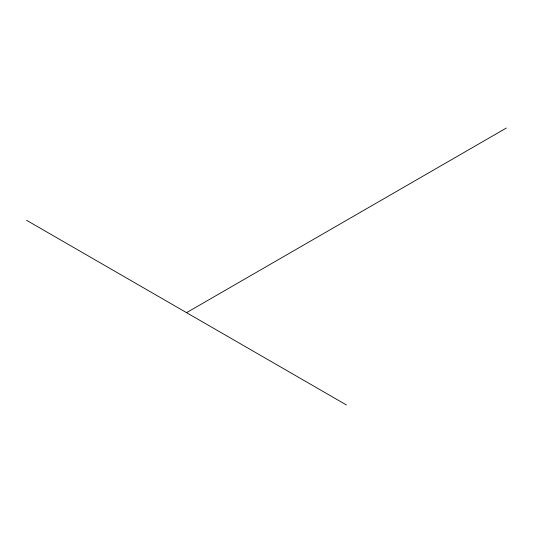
<?xml version="1.0" encoding="UTF-8"?>
<svg xmlns="http://www.w3.org/2000/svg" width="533" height="533" viewBox="0 0 533 533"><rect width="100%" height="100%" fill="white"/><g stroke="black" fill="none" stroke-linecap="round" stroke-linejoin="round"><path stroke-width="0.8" d="M186.55 312.658L506.35 128.027M26.65 220.342L346.45 404.973"/></g></svg>
